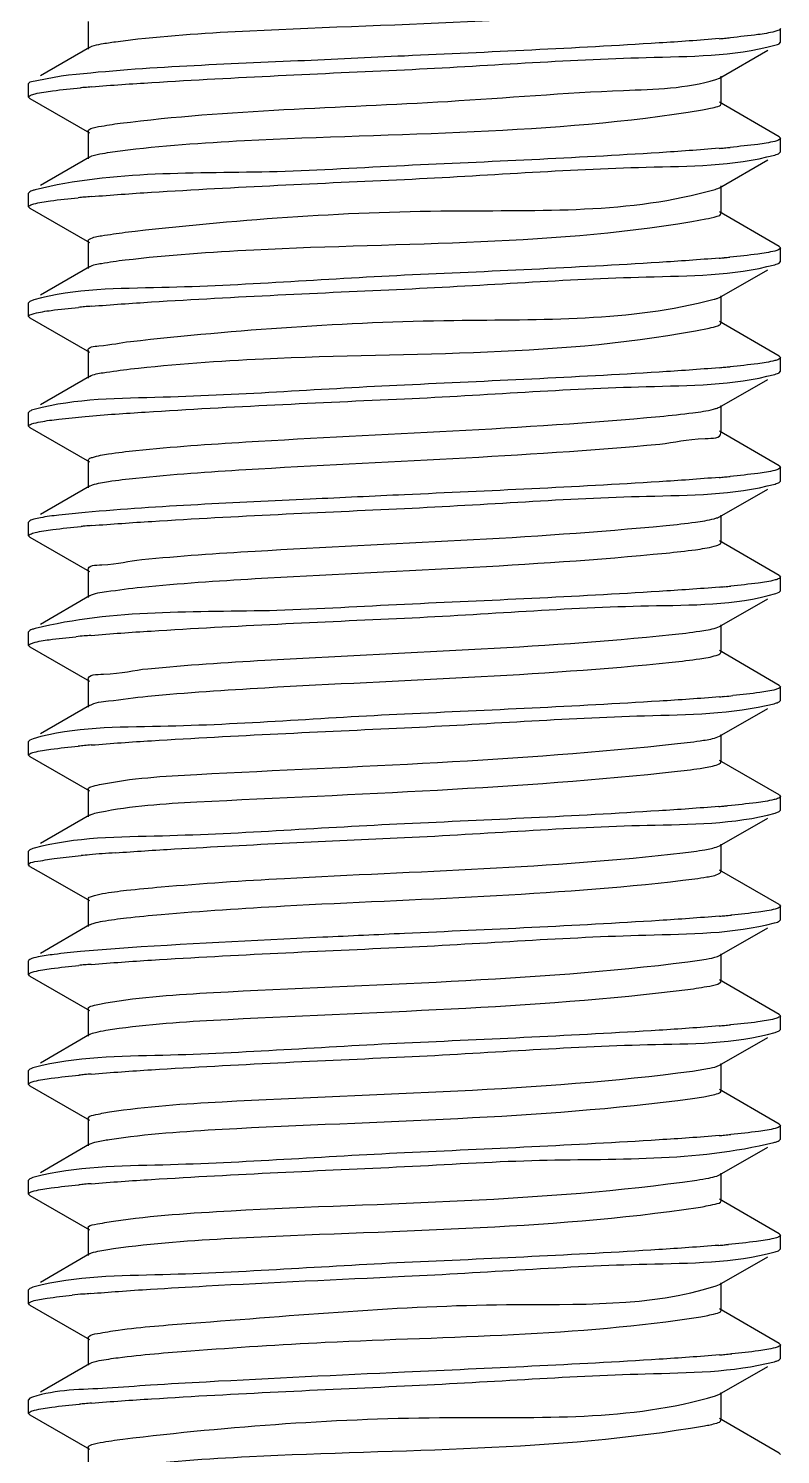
# Model space of a CAD drawing. Extents: x 1247970 to 1725648, y 860327 to 1277876.
# Drawn here: x 1330866.7 to 1330928.2, y 1200316.9 to 1200433.6 of the extents above; entities that cross this region are included whole.
import ezdxf

# ---------------------------------------------------------------- set-up
doc = ezdxf.new("R2010")
doc.units = 0
doc.header["$LTSCALE"] = 1000
doc.header["$MEASUREMENT"] = 0
doc.layers.get('0').update_dxf_attribs({"color": 254})
doc.layers.add('TK', color=4, linetype='Continuous')

# ---------------------------------------------------------------- blocks, each defined once
blk = doc.blocks.new('A$C63786A89')
at = {"linetype": 'Continuous'}
for p, q in [((-2145.46, 7790.41), (-2145.46, 7788.15)), ((-2088.8, 7788.71), (-2088.8, 7789.82)), ((-2088.9, 7788.59), (-2088.8, 7788.71)), ((-2145.34, 7788.29), (-2149.36, 7785.96)), ((-2145.34, 7788.29), (-2145.14, 7788.38)), ((-2093.79, 7785.78), (-2089.85, 7788.05)), ((-2150.23, 7785.45), (-2150.33, 7785.34)), ((-2150.33, 7784.22), (-2150.33, 7785.34)), ((-2147.65, 7785.94), (-2150.23, 7785.45)), ((-2094.09, 7785.66), (-2093.8, 7785.78)), ((-2093.67, 7783.66), (-2093.67, 7785.92)), ((-2150.23, 7784.1), (-2150.33, 7784.22)), ((-2150.23, 7784.1), (-2145.34, 7781.3)), ((-2088.9, 7780.97), (-2093.79, 7783.8)), ((-2145.46, 7781.43), (-2145.46, 7779.18)), ((-2088.9, 7780.97), (-2088.8, 7780.85)), ((-2088.8, 7779.73), (-2088.8, 7780.85)), ((-2145.34, 7779.31), (-2149.36, 7776.98)), ((-2088.9, 7779.62), (-2088.8, 7779.73)), ((-2093.79, 7776.81), (-2089.85, 7779.08)), ((-2093.67, 7774.69), (-2093.67, 7776.95)), ((-2150.23, 7776.48), (-2150.33, 7776.37)), ((-2150.33, 7775.25), (-2150.33, 7776.37)), ((-2150.23, 7775.13), (-2150.33, 7775.25)), ((-2150.23, 7775.13), (-2145.34, 7772.32)), ((-2088.9, 7771.99), (-2093.79, 7774.83)), ((-2145.46, 7772.46), (-2145.46, 7770.21)), ((-2088.9, 7771.99), (-2088.8, 7771.88)), ((-2088.8, 7770.76), (-2088.8, 7771.88)), ((-2145.34, 7770.34), (-2149.36, 7768.01)), ((-2093.79, 7767.84), (-2089.85, 7770.1)), ((-2088.9, 7770.64), (-2088.8, 7770.76)), ((-2149.91, 7767.63), (-2150.23, 7767.51)), ((-2093.67, 7765.72), (-2093.67, 7767.97)), ((-2150.23, 7767.51), (-2150.33, 7767.39)), ((-2150.33, 7766.27), (-2150.33, 7767.39)), ((-2150.23, 7766.16), (-2150.33, 7766.27)), ((-2150.23, 7766.16), (-2145.34, 7763.35)), ((-2088.9, 7763.02), (-2093.79, 7765.85)), ((-2145.46, 7763.49), (-2145.46, 7761.23)), ((-2088.9, 7763.02), (-2088.8, 7762.91)), ((-2088.8, 7761.79), (-2088.8, 7762.91)), ((-2088.9, 7761.67), (-2088.8, 7761.79)), ((-2145.34, 7761.37), (-2149.36, 7759.04)), ((-2093.79, 7758.86), (-2089.85, 7761.13)), ((-2150.23, 7758.53), (-2150.33, 7758.42)), ((-2150.33, 7757.3), (-2150.33, 7758.42)), ((-2093.67, 7756.75), (-2093.67, 7759)), ((-2150.23, 7757.18), (-2150.33, 7757.3)), ((-2150.23, 7757.18), (-2145.34, 7754.38)), ((-2088.9, 7754.05), (-2093.79, 7756.88)), ((-2145.46, 7754.52), (-2145.46, 7752.26)), ((-2088.9, 7754.05), (-2088.8, 7753.93)), ((-2088.8, 7752.81), (-2088.8, 7753.93)), ((-2145.34, 7752.4), (-2149.36, 7750.07)), ((-2145.34, 7752.4), (-2145.1, 7752.5)), ((-2088.9, 7752.7), (-2088.8, 7752.81)), ((-2093.79, 7749.89), (-2089.85, 7752.16)), ((-2150.23, 7749.56), (-2150.33, 7749.45)), ((-2150.33, 7748.33), (-2150.33, 7749.45)), ((-2093.67, 7747.77), (-2093.67, 7750.03)), ((-2150.23, 7748.21), (-2150.33, 7748.33)), ((-2150.23, 7748.21), (-2145.34, 7745.41)), ((-2088.9, 7745.08), (-2093.79, 7747.91)), ((-2145.46, 7745.54), (-2145.46, 7743.29)), ((-2088.9, 7745.08), (-2088.8, 7744.96)), ((-2088.8, 7743.84), (-2088.8, 7744.96)), ((-2145.34, 7743.42), (-2149.36, 7741.09)), ((-2093.79, 7740.92), (-2089.85, 7743.19)), ((-2089.19, 7743.61), (-2088.91, 7743.73)), ((-2088.9, 7743.73), (-2088.8, 7743.84)), ((-2094.06, 7740.81), (-2093.79, 7740.92)), ((-2093.67, 7738.8), (-2093.67, 7741.06)), ((-2150.23, 7740.59), (-2150.33, 7740.47)), ((-2150.33, 7739.35), (-2150.33, 7740.47)), ((-2150.23, 7739.24), (-2150.33, 7739.35)), ((-2150.23, 7739.24), (-2145.34, 7736.43)), ((-2088.9, 7736.1), (-2093.79, 7738.94)), ((-2145.46, 7736.57), (-2145.46, 7734.31)), ((-2088.9, 7736.1), (-2088.8, 7735.99)), ((-2088.8, 7734.87), (-2088.8, 7735.99)), ((-2145.34, 7734.45), (-2149.36, 7732.12)), ((-2093.79, 7731.95), (-2089.85, 7734.21)), ((-2088.9, 7734.75), (-2088.8, 7734.87)), ((-2150.23, 7731.62), (-2150.33, 7731.5)), ((-2150.33, 7730.38), (-2150.33, 7731.5)), ((-2149.94, 7731.73), (-2150.23, 7731.62)), ((-2093.92, 7731.88), (-2093.79, 7731.95)), ((-2093.67, 7729.83), (-2093.67, 7732.08)), ((-2150.23, 7730.27), (-2150.33, 7730.38)), ((-2150.23, 7730.27), (-2145.34, 7727.46)), ((-2088.9, 7727.13), (-2093.79, 7729.96)), ((-2145.46, 7727.6), (-2145.46, 7725.34)), ((-2088.9, 7727.13), (-2088.8, 7727.01)), ((-2088.8, 7725.9), (-2088.8, 7727.02)), ((-2089.24, 7725.65), (-2088.91, 7725.78)), ((-2088.9, 7725.78), (-2088.8, 7725.9)), ((-2145.34, 7725.48), (-2149.36, 7723.15)), ((-2093.79, 7722.97), (-2089.85, 7725.24)), ((-2150.23, 7722.64), (-2150.33, 7722.53)), ((-2150.33, 7721.41), (-2150.33, 7722.53)), ((-2148.24, 7721.94), (-2146.02, 7722.17)), ((-2093.94, 7722.91), (-2093.79, 7722.97)), ((-2093.67, 7720.85), (-2093.67, 7723.11)), ((-2150.23, 7721.29), (-2150.33, 7721.41)), ((-2150.23, 7721.29), (-2149.29, 7720.75)), ((-2088.9, 7718.16), (-2093.79, 7720.99)), ((-2149.29, 7720.75), (-2145.34, 7718.49)), ((-2145.46, 7718.62), (-2145.46, 7716.37)), ((-2088.9, 7718.16), (-2088.8, 7718.04)), ((-2088.8, 7716.92), (-2088.8, 7718.04)), ((-2145.34, 7716.5), (-2149.36, 7714.17)), ((-2093.79, 7714), (-2089.85, 7716.27)), ((-2088.9, 7716.81), (-2088.8, 7716.92)), ((-2093.96, 7713.92), (-2093.79, 7714)), ((-2093.67, 7711.88), (-2093.67, 7714.14)), ((-2150.3, 7713.62), (-2150.33, 7713.56)), ((-2150.33, 7712.44), (-2150.33, 7713.56)), ((-2150.23, 7713.67), (-2150.3, 7713.62)), ((-2150.23, 7712.32), (-2150.33, 7712.44)), ((-2150.23, 7712.32), (-2145.34, 7709.51)), ((-2088.9, 7709.18), (-2093.79, 7712.02)), ((-2145.46, 7709.65), (-2145.46, 7707.4)), ((-2088.9, 7709.18), (-2088.8, 7709.07)), ((-2088.8, 7707.95), (-2088.8, 7709.07)), ((-2145.34, 7707.53), (-2149.36, 7705.2)), ((-2093.79, 7705.03), (-2089.85, 7707.29)), ((-2089.23, 7707.71), (-2088.91, 7707.83)), ((-2088.9, 7707.83), (-2088.8, 7707.95)), ((-2150.23, 7704.7), (-2150.33, 7704.58)), ((-2150.33, 7703.46), (-2150.33, 7704.58)), ((-2093.99, 7704.94), (-2093.79, 7705.03)), ((-2093.67, 7702.91), (-2093.67, 7705.16)), ((-2150.23, 7703.35), (-2150.33, 7703.46)), ((-2150.23, 7703.35), (-2145.34, 7700.54)), ((-2096, 7702.3), (-2095.07, 7702.44)), ((-2088.9, 7700.21), (-2093.79, 7703.04)), ((-2145.46, 7700.68), (-2145.46, 7698.42)), ((-2088.9, 7700.21), (-2088.8, 7700.1)), ((-2088.8, 7698.98), (-2088.8, 7700.1)), ((-2088.9, 7698.86), (-2088.8, 7698.98)), ((-2145.34, 7698.56), (-2149.36, 7696.23)), ((-2093.79, 7696.05), (-2089.85, 7698.32)), ((-2150.23, 7695.72), (-2150.33, 7695.61)), ((-2150.33, 7694.49), (-2150.33, 7695.61)), ((-2094.02, 7695.96), (-2093.8, 7696.05)), ((-2093.67, 7693.94), (-2093.67, 7696.19)), ((-2150.23, 7694.37), (-2150.33, 7694.49)), ((-2150.23, 7694.37), (-2145.34, 7691.57)), ((-2088.9, 7691.24), (-2093.79, 7694.07)), ((-2145.46, 7691.71), (-2145.46, 7689.45)), ((-2088.9, 7691.24), (-2088.8, 7691.12)), ((-2088.8, 7690), (-2088.8, 7691.12)), ((-2145.34, 7689.59), (-2149.36, 7687.26)), ((-2088.9, 7689.89), (-2088.8, 7690)), ((-2093.79, 7687.08), (-2089.85, 7689.35)), ((-2094.07, 7686.97), (-2093.8, 7687.08)), ((-2093.67, 7684.96), (-2093.67, 7687.22)), ((-2150.23, 7686.75), (-2150.33, 7686.64)), ((-2150.33, 7685.52), (-2150.33, 7686.64)), ((-2150.23, 7685.4), (-2150.33, 7685.52)), ((-2150.23, 7685.4), (-2145.34, 7682.6)), ((-2088.9, 7682.27), (-2093.79, 7685.1)), ((-2145.46, 7682.73), (-2145.43, 7682.8)), ((-2145.46, 7682.73), (-2145.46, 7680.48)), ((-2088.9, 7682.27), (-2088.8, 7682.15)), ((-2088.8, 7681.03), (-2088.8, 7682.15)), ((-2145.34, 7680.61), (-2149.36, 7678.28)), ((-2093.79, 7678.11), (-2089.85, 7680.38)), ((-2088.9, 7680.92), (-2088.8, 7681.03)), ((-2150.23, 7677.78), (-2150.33, 7677.66)), ((-2150.02, 7677.87), (-2150.23, 7677.78)), ((-2094.12, 7677.98), (-2093.8, 7678.11)), ((-2093.67, 7675.99), (-2093.67, 7678.25)), ((-2150.33, 7676.54), (-2150.33, 7677.66)), ((-2150.23, 7676.43), (-2150.33, 7676.54)), ((-2150.23, 7676.43), (-2145.34, 7673.62)), ((-2088.9, 7673.29), (-2093.79, 7676.13)), ((-2145.46, 7673.76), (-2145.46, 7671.5)), ((-2088.9, 7673.29), (-2088.8, 7673.18))]:
    blk.add_line(p, q, dxfattribs=at)
for centre, radius, start, end in [((-2104.13, 7910.64), 122.08, 274.8461, 275.0458), ((-2102.53, 7892.65), 104.01, 275.0442, 275.3162), ((-2134.7, 7659.81), 125.68, 94.7808, 95.0258), ((-2136.27, 7677.76), 107.67, 95.0273, 95.2263), ((-2104.14, 7901.81), 122.22, 274.8446, 275.0437), ((-2102.57, 7884.1), 104.44, 275.0424, 275.3051), ((-2136.67, 7673.23), 103.21, 95.0462, 95.3385), ((-2134.81, 7652.17), 124.34, 94.7934, 95.0469), ((-2104.15, 7892.95), 122.34, 274.8433, 275.0415), ((-2102.62, 7875.6), 104.92, 275.0404, 275.2927), ((-2136.62, 7663.64), 103.83, 95.0431, 95.3237), ((-2134.78, 7642.87), 124.68, 94.7893, 95.0434), ((-2104.14, 7883.91), 122.26, 274.8441, 275.043), ((-2102.59, 7866.33), 104.61, 275.0417, 275.3006), ((-2104.14, 7874.91), 122.24, 274.8441, 275.0435), ((-2102.58, 7857.22), 104.48, 275.0422, 275.3042), ((-2136.18, 7640.84), 108.7, 95.023, 95.2013), ((-2134.67, 7623.63), 125.98, 94.7779, 95.0211), ((-2102.48, 7847.21), 103.44, 275.0464, 275.3316), ((-2104.12, 7865.66), 121.96, 274.8469, 275.0483), ((-2137.02, 7641.19), 99.34, 95.0615, 95.4446), ((-2134.9, 7617.29), 123.33, 94.8025, 95.065), ((-2104.02, 7855.52), 120.79, 274.8593, 275.0675), ((-2102.12, 7834.26), 99.45, 275.0626, 275.44), ((-2136.65, 7628.07), 103.5, 95.0446, 95.3315), ((-2134.8, 7607.14), 124.52, 94.7912, 95.0452), ((-2104.25, 7849.25), 123.5, 274.831, 275.0239), ((-2102.95, 7834.5), 108.69, 275.0244, 275.2), ((-2135.45, 7605.79), 116.86, 94.8622, 95.1912), ((-2130.86, 7550.85), 172, 94.1261, 94.8339), ((-2104.09, 7838.48), 121.7, 274.8496, 275.053), ((-2102.39, 7819.3), 102.44, 275.0504, 275.3581), ((-2136.55, 7609.03), 104.61, 95.0403, 95.3024), ((-2134.78, 7588.94), 124.77, 94.7894, 95.0402), ((-2104.13, 7829.93), 122.12, 274.845, 275.0466), ((-2102.51, 7811.66), 103.78, 275.0448, 275.3234), ((-2136.52, 7599.7), 104.96, 95.0388, 95.2932), ((-2134.77, 7579.88), 124.86, 94.7886, 95.0385), ((-2104.11, 7820.67), 121.84, 274.8484, 275.0494), ((-2102.47, 7802.19), 103.28, 275.0474, 275.3349), ((-2136.56, 7591.26), 104.43, 95.0409, 95.307), ((-2134.78, 7571.04), 124.73, 94.7898, 95.041), ((-2104.22, 7813.06), 123.21, 274.8343, 275.0285), ((-2102.86, 7797.6), 107.68, 275.0287, 275.2246), ((-2137.62, 7593.73), 92.94, 95.0805, 95.6452), ((-2134.97, 7564.25), 122.53, 94.8105, 95.092), ((-2104.08, 7802.45), 121.56, 274.8509, 275.056), ((-2102.33, 7782.73), 101.76, 275.0529, 275.3772), ((-2136.45, 7572.05), 105.69, 95.0357, 95.2746), ((-2134.75, 7552.74), 125.08, 94.7865, 95.0351)]:
    blk.add_arc(centre, radius, start, end, dxfattribs=at)
for points, knots in [([(-2143.21, 7788.75), (-2139.96, 7789.19), (-2124.05, 7790.28), (-2108.03, 7790.22), (-2095.5, 7792.1)], [0, 0, 0, 0, 0.205386, 1, 1, 1, 1]), ([(-2088.81, 7789.82), (-2088.81, 7789.77), (-2088.99, 7789.65), (-2089.15, 7789.61), (-2089.27, 7789.58)], [0, 0, 0, 0, 0.315248, 1, 1, 1, 1]), ([(-2145.14, 7788.38), (-2144.89, 7788.46), (-2144.25, 7788.6), (-2143.6, 7788.7), (-2143.21, 7788.75)], [0, 0, 0, 0, 0.395014, 1, 1, 1, 1]), ([(-2093.81, 7789), (-2095.45, 7788.86), (-2104.03, 7788.28), (-2112.62, 7787.9), (-2119.57, 7787.58)], [0, 0, 0, 0, 0.191191, 1, 1, 1, 1]), ([(-2089.27, 7789.58), (-2089.72, 7789.46), (-2090.93, 7789.28), (-2092.15, 7789.15), (-2092.9, 7789.08)], [0, 0, 0, 0, 0.382371, 1, 1, 1, 1]), ([(-2089.27, 7788.46), (-2089.2, 7788.48), (-2089.07, 7788.51), (-2088.95, 7788.56), (-2088.91, 7788.59)], [0, 0, 0, 0, 0.580522, 1, 1, 1, 1]), ([(-2119.57, 7787.58), (-2122.48, 7787.45), (-2131.84, 7786.98), (-2141.23, 7786.67), (-2147.65, 7785.94)], [0, 0, 0, 0, 0.310509, 1, 1, 1, 1]), ([(-2119.57, 7786.46), (-2112.98, 7786.77), (-2102.94, 7787.56), (-2092.68, 7787.55), (-2089.27, 7788.46)], [0, 0, 0, 0, 0.651951, 1, 1, 1, 1]), ([(-2145.17, 7785.06), (-2143.53, 7785.2), (-2135, 7785.77), (-2126.46, 7786.14), (-2119.57, 7786.46)], [0, 0, 0, 0, 0.192327, 1, 1, 1, 1]), ([(-2142.83, 7782.08), (-2133.94, 7783.2), (-2120.11, 7783.4), (-2103.97, 7784.79), (-2096.51, 7784.91), (-2094.09, 7785.66)], [0, 0, 0, 0, 0.549789, 0.844376, 1, 1, 1, 1]), ([(-2150.33, 7784.22), (-2150.33, 7784.28), (-2150.11, 7784.41), (-2149.93, 7784.45), (-2149.79, 7784.49)], [0, 0, 0, 0, 0.309776, 1, 1, 1, 1]), ([(-2149.79, 7784.49), (-2149.32, 7784.6), (-2148.08, 7784.78), (-2146.84, 7784.91), (-2146.08, 7784.98)], [0, 0, 0, 0, 0.387384, 1, 1, 1, 1]), ([(-2142.83, 7779.83), (-2139.46, 7780.25), (-2123.57, 7781.36), (-2107.55, 7781.15), (-2095.19, 7783.17)], [0, 0, 0, 0, 0.213554, 1, 1, 1, 1]), ([(-2095.19, 7783.17), (-2094.81, 7783.24), (-2094.4, 7783.34), (-2093.68, 7783.51), (-2093.67, 7783.66)], [0, 0, 0, 0, 0.718032, 1, 1, 1, 1]), ([(-2145.41, 7781.53), (-2145.19, 7781.71), (-2144.26, 7781.85), (-2143.42, 7782.01), (-2142.83, 7782.08)], [0, 0, 0, 0, 0.325307, 1, 1, 1, 1]), ([(-2145.46, 7781.43), (-2145.46, 7781.45), (-2145.45, 7781.49), (-2145.42, 7781.51), (-2145.41, 7781.53)], [0, 0, 0, 0, 0.43999, 1, 1, 1, 1]), ([(-2089.27, 7780.6), (-2089.73, 7780.48), (-2090.94, 7780.31), (-2092.16, 7780.18), (-2092.92, 7780.11)], [0, 0, 0, 0, 0.382557, 1, 1, 1, 1]), ([(-2088.81, 7780.85), (-2088.81, 7780.8), (-2089, 7780.67), (-2089.15, 7780.63), (-2089.27, 7780.6)], [0, 0, 0, 0, 0.314873, 1, 1, 1, 1]), ([(-2145.34, 7779.31), (-2145.09, 7779.46), (-2144.22, 7779.62), (-2143.39, 7779.76), (-2142.83, 7779.83)], [0, 0, 0, 0, 0.347949, 1, 1, 1, 1]), ([(-2093.82, 7780.03), (-2095.46, 7779.89), (-2104.03, 7779.3), (-2112.62, 7778.93), (-2119.57, 7778.61)], [0, 0, 0, 0, 0.191215, 1, 1, 1, 1]), ([(-2119.57, 7777.49), (-2112.98, 7777.8), (-2102.94, 7778.59), (-2092.68, 7778.57), (-2089.27, 7779.48)], [0, 0, 0, 0, 0.651838, 1, 1, 1, 1]), ([(-2089.27, 7779.48), (-2089.2, 7779.5), (-2089.07, 7779.54), (-2088.95, 7779.59), (-2088.91, 7779.62)], [0, 0, 0, 0, 0.580748, 1, 1, 1, 1]), ([(-2119.57, 7778.61), (-2123.04, 7778.45), (-2133.09, 7777.77), (-2143.37, 7778.24), (-2149.79, 7776.63)], [0, 0, 0, 0, 0.344697, 1, 1, 1, 1]), ([(-2145.2, 7776.08), (-2143.56, 7776.22), (-2135.03, 7776.8), (-2126.47, 7777.17), (-2119.57, 7777.49)], [0, 0, 0, 0, 0.192092, 1, 1, 1, 1]), ([(-2149.79, 7776.63), (-2149.88, 7776.61), (-2150.03, 7776.57), (-2150.18, 7776.51), (-2150.23, 7776.48)], [0, 0, 0, 0, 0.588637, 1, 1, 1, 1]), ([(-2149.91, 7775.48), (-2149.46, 7775.61), (-2148.25, 7775.78), (-2147.03, 7775.92), (-2146.28, 7775.99)], [0, 0, 0, 0, 0.378833, 1, 1, 1, 1]), ([(-2142.43, 7773.16), (-2133.58, 7774.2), (-2117.57, 7775.36), (-2101.1, 7774.67), (-2094.16, 7776.67)], [0, 0, 0, 0, 0.552347, 1, 1, 1, 1]), ([(-2094.16, 7776.67), (-2094.08, 7776.69), (-2093.96, 7776.73), (-2093.84, 7776.78), (-2093.8, 7776.81)], [0, 0, 0, 0, 0.571836, 1, 1, 1, 1]), ([(-2150.33, 7775.25), (-2150.33, 7775.3), (-2150.16, 7775.41), (-2150.02, 7775.45), (-2149.91, 7775.48)], [0, 0, 0, 0, 0.31862, 1, 1, 1, 1]), ([(-2094.91, 7774.25), (-2094.6, 7774.31), (-2094.25, 7774.39), (-2093.68, 7774.56), (-2093.68, 7774.69)], [0, 0, 0, 0, 0.712869, 1, 1, 1, 1]), ([(-2142.43, 7770.9), (-2138.93, 7771.31), (-2123.09, 7772.44), (-2107.07, 7772.05), (-2094.91, 7774.25)], [0, 0, 0, 0, 0.221777, 1, 1, 1, 1]), ([(-2145.46, 7772.46), (-2145.46, 7772.49), (-2145.43, 7772.55), (-2145.37, 7772.58), (-2145.34, 7772.6)], [0, 0, 0, 0, 0.396318, 1, 1, 1, 1]), ([(-2145.34, 7772.6), (-2145.04, 7772.77), (-2144.04, 7772.93), (-2143.07, 7773.08), (-2142.43, 7773.16)], [0, 0, 0, 0, 0.34472, 1, 1, 1, 1]), ([(-2093.82, 7771.05), (-2095.46, 7770.91), (-2104.03, 7770.33), (-2112.62, 7769.96), (-2119.57, 7769.64)], [0, 0, 0, 0, 0.191245, 1, 1, 1, 1]), ([(-2089.27, 7771.63), (-2089.73, 7771.51), (-2090.96, 7771.33), (-2092.18, 7771.2), (-2092.94, 7771.13)], [0, 0, 0, 0, 0.382524, 1, 1, 1, 1]), ([(-2088.81, 7771.88), (-2088.81, 7771.82), (-2089, 7771.7), (-2089.15, 7771.66), (-2089.27, 7771.63)], [0, 0, 0, 0, 0.314656, 1, 1, 1, 1]), ([(-2145.34, 7770.34), (-2145.05, 7770.51), (-2144.04, 7770.67), (-2143.08, 7770.83), (-2142.43, 7770.9)], [0, 0, 0, 0, 0.342901, 1, 1, 1, 1]), ([(-2119.57, 7768.52), (-2112.98, 7768.82), (-2102.94, 7769.61), (-2092.68, 7769.6), (-2089.27, 7770.51)], [0, 0, 0, 0, 0.65185, 1, 1, 1, 1]), ([(-2089.27, 7770.51), (-2089.2, 7770.53), (-2089.07, 7770.57), (-2088.95, 7770.62), (-2088.91, 7770.64)], [0, 0, 0, 0, 0.580746, 1, 1, 1, 1]), ([(-2119.57, 7769.64), (-2126.19, 7769.33), (-2136.23, 7768.5), (-2146.53, 7768.58), (-2149.91, 7767.63)], [0, 0, 0, 0, 0.65421, 1, 1, 1, 1]), ([(-2145.19, 7767.11), (-2143.56, 7767.25), (-2135.02, 7767.82), (-2126.47, 7768.2), (-2119.57, 7768.52)], [0, 0, 0, 0, 0.19212, 1, 1, 1, 1]), ([(-2142, 7764.23), (-2133.21, 7765.21), (-2117.36, 7766.32), (-2101.12, 7765.85), (-2094.24, 7767.68)], [0, 0, 0, 0, 0.553969, 1, 1, 1, 1]), ([(-2094.24, 7767.68), (-2094.15, 7767.7), (-2094, 7767.74), (-2093.85, 7767.8), (-2093.8, 7767.84)], [0, 0, 0, 0, 0.580954, 1, 1, 1, 1]), ([(-2150.33, 7766.27), (-2150.33, 7766.33), (-2150.14, 7766.45), (-2149.98, 7766.49), (-2149.86, 7766.52)], [0, 0, 0, 0, 0.314144, 1, 1, 1, 1]), ([(-2149.86, 7766.52), (-2149.41, 7766.64), (-2148.2, 7766.82), (-2146.99, 7766.95), (-2146.25, 7767.02)], [0, 0, 0, 0, 0.383657, 1, 1, 1, 1]), ([(-2142, 7761.98), (-2138.39, 7762.38), (-2122.61, 7763.53), (-2106.59, 7762.9), (-2094.65, 7765.33)], [0, 0, 0, 0, 0.230052, 1, 1, 1, 1]), ([(-2094.65, 7765.33), (-2094.4, 7765.38), (-2094.11, 7765.44), (-2093.68, 7765.61), (-2093.68, 7765.72)], [0, 0, 0, 0, 0.706103, 1, 1, 1, 1]), ([(-2145.46, 7763.49), (-2145.46, 7763.81), (-2143.69, 7763.89), (-2142.87, 7764.14), (-2142, 7764.23)], [0, 0, 0, 0, 0.268366, 1, 1, 1, 1]), ([(-2088.81, 7762.91), (-2088.81, 7762.85), (-2089, 7762.73), (-2089.15, 7762.69), (-2089.27, 7762.66)], [0, 0, 0, 0, 0.314668, 1, 1, 1, 1]), ([(-2145.34, 7761.37), (-2145.01, 7761.56), (-2143.85, 7761.73), (-2142.75, 7761.9), (-2142, 7761.98)], [0, 0, 0, 0, 0.338429, 1, 1, 1, 1]), ([(-2093.82, 7762.08), (-2095.46, 7761.94), (-2104.03, 7761.36), (-2112.62, 7760.99), (-2119.57, 7760.66)], [0, 0, 0, 0, 0.191225, 1, 1, 1, 1]), ([(-2089.27, 7762.66), (-2089.73, 7762.54), (-2090.95, 7762.36), (-2092.17, 7762.23), (-2092.92, 7762.16)], [0, 0, 0, 0, 0.382668, 1, 1, 1, 1]), ([(-2119.57, 7760.66), (-2126.15, 7760.36), (-2136.19, 7759.57), (-2146.45, 7759.57), (-2149.86, 7758.67)], [0, 0, 0, 0, 0.651619, 1, 1, 1, 1]), ([(-2119.57, 7759.54), (-2112.97, 7759.85), (-2102.94, 7760.64), (-2092.67, 7760.63), (-2089.27, 7761.54)], [0, 0, 0, 0, 0.652014, 1, 1, 1, 1]), ([(-2089.27, 7761.54), (-2089.2, 7761.56), (-2089.07, 7761.59), (-2088.95, 7761.64), (-2088.91, 7761.67)], [0, 0, 0, 0, 0.580398, 1, 1, 1, 1]), ([(-2145.69, 7758.1), (-2144.05, 7758.24), (-2135.35, 7758.84), (-2126.64, 7759.22), (-2119.57, 7759.54)], [0, 0, 0, 0, 0.188236, 1, 1, 1, 1]), ([(-2149.86, 7758.67), (-2149.93, 7758.65), (-2150.06, 7758.61), (-2150.18, 7758.56), (-2150.23, 7758.53)], [0, 0, 0, 0, 0.582258, 1, 1, 1, 1]), ([(-2098.68, 7758.1), (-2097.77, 7758.18), (-2096.3, 7758.34), (-2094.83, 7758.55), (-2094.28, 7758.69)], [0, 0, 0, 0, 0.613159, 1, 1, 1, 1]), ([(-2094.28, 7758.69), (-2094.18, 7758.72), (-2094.02, 7758.77), (-2093.86, 7758.83), (-2093.8, 7758.86)], [0, 0, 0, 0, 0.58439, 1, 1, 1, 1]), ([(-2150.33, 7757.3), (-2150.33, 7757.4), (-2149.88, 7757.55), (-2149.61, 7757.61), (-2149.36, 7757.66)], [0, 0, 0, 0, 0.287941, 1, 1, 1, 1]), ([(-2149.36, 7757.66), (-2148.86, 7757.75), (-2147.64, 7757.91), (-2146.41, 7758.03), (-2145.69, 7758.1)], [0, 0, 0, 0, 0.413017, 1, 1, 1, 1]), ([(-2141.55, 7755.31), (-2138.56, 7755.62), (-2124.27, 7756.6), (-2109.94, 7757.05), (-2098.68, 7758.1)], [0, 0, 0, 0, 0.209807, 1, 1, 1, 1]), ([(-2098.68, 7755.84), (-2097.43, 7755.96), (-2096.27, 7756.36), (-2093.68, 7756.29), (-2093.68, 7756.75)], [0, 0, 0, 0, 0.733888, 1, 1, 1, 1]), ([(-2145.46, 7754.52), (-2145.46, 7754.56), (-2145.33, 7754.68), (-2145.2, 7754.72), (-2145.1, 7754.75)], [0, 0, 0, 0, 0.33597, 1, 1, 1, 1]), ([(-2145.1, 7754.75), (-2144.68, 7754.89), (-2143.48, 7755.09), (-2142.3, 7755.23), (-2141.55, 7755.31)], [0, 0, 0, 0, 0.375657, 1, 1, 1, 1]), ([(-2141.55, 7753.05), (-2138.56, 7753.37), (-2124.27, 7754.34), (-2109.94, 7754.79), (-2098.68, 7755.84)], [0, 0, 0, 0, 0.209807, 1, 1, 1, 1]), ([(-2089.27, 7753.68), (-2089.72, 7753.56), (-2090.94, 7753.39), (-2092.16, 7753.26), (-2092.92, 7753.19)], [0, 0, 0, 0, 0.382443, 1, 1, 1, 1]), ([(-2088.81, 7753.93), (-2088.81, 7753.88), (-2089, 7753.76), (-2089.15, 7753.72), (-2089.27, 7753.68)], [0, 0, 0, 0, 0.314969, 1, 1, 1, 1]), ([(-2145.1, 7752.5), (-2144.68, 7752.64), (-2143.48, 7752.83), (-2142.3, 7752.98), (-2141.55, 7753.05)], [0, 0, 0, 0, 0.375657, 1, 1, 1, 1]), ([(-2093.82, 7753.11), (-2095.46, 7752.97), (-2104.03, 7752.38), (-2112.62, 7752.01), (-2119.57, 7751.69)], [0, 0, 0, 0, 0.191216, 1, 1, 1, 1]), ([(-2119.57, 7750.57), (-2112.96, 7750.88), (-2102.93, 7751.68), (-2092.65, 7751.65), (-2089.25, 7752.57)], [0, 0, 0, 0, 0.65286, 1, 1, 1, 1]), ([(-2089.25, 7752.57), (-2089.19, 7752.59), (-2089.07, 7752.62), (-2088.95, 7752.67), (-2088.91, 7752.7)], [0, 0, 0, 0, 0.578532, 1, 1, 1, 1]), ([(-2119.57, 7751.69), (-2122.14, 7751.57), (-2130.85, 7751.15), (-2139.56, 7750.78), (-2145.69, 7750.24)], [0, 0, 0, 0, 0.295134, 1, 1, 1, 1]), ([(-2145.69, 7750.24), (-2146.41, 7750.18), (-2147.64, 7750.06), (-2148.86, 7749.9), (-2149.36, 7749.81)], [0, 0, 0, 0, 0.586983, 1, 1, 1, 1]), ([(-2145.16, 7749.17), (-2143.53, 7749.3), (-2135, 7749.88), (-2126.46, 7750.25), (-2119.57, 7750.57)], [0, 0, 0, 0, 0.19238, 1, 1, 1, 1]), ([(-2149.36, 7749.81), (-2149.55, 7749.77), (-2149.84, 7749.71), (-2150.13, 7749.62), (-2150.23, 7749.56)], [0, 0, 0, 0, 0.618449, 1, 1, 1, 1]), ([(-2149.8, 7748.59), (-2149.32, 7748.71), (-2148.07, 7748.89), (-2146.81, 7749.02), (-2146.03, 7749.09)], [0, 0, 0, 0, 0.386649, 1, 1, 1, 1]), ([(-2141.07, 7746.39), (-2137.99, 7746.69), (-2123.68, 7747.65), (-2109.34, 7748.08), (-2098.17, 7749.18)], [0, 0, 0, 0, 0.216393, 1, 1, 1, 1]), ([(-2098.17, 7749.18), (-2097.36, 7749.25), (-2096.04, 7749.4), (-2094.73, 7749.6), (-2094.23, 7749.73)], [0, 0, 0, 0, 0.612239, 1, 1, 1, 1]), ([(-2094.23, 7749.73), (-2094.14, 7749.76), (-2093.99, 7749.8), (-2093.85, 7749.86), (-2093.8, 7749.89)], [0, 0, 0, 0, 0.580385, 1, 1, 1, 1]), ([(-2150.33, 7748.33), (-2150.33, 7748.39), (-2150.11, 7748.52), (-2149.93, 7748.56), (-2149.8, 7748.59)], [0, 0, 0, 0, 0.309926, 1, 1, 1, 1]), ([(-2094.23, 7747.48), (-2094.09, 7747.51), (-2093.9, 7747.56), (-2093.68, 7747.71), (-2093.68, 7747.77)], [0, 0, 0, 0, 0.684751, 1, 1, 1, 1]), ([(-2141.07, 7744.13), (-2137.99, 7744.44), (-2123.68, 7745.4), (-2109.34, 7745.82), (-2098.17, 7746.92)], [0, 0, 0, 0, 0.216393, 1, 1, 1, 1]), ([(-2098.17, 7746.92), (-2097.36, 7747), (-2096.04, 7747.15), (-2094.73, 7747.34), (-2094.23, 7747.48)], [0, 0, 0, 0, 0.612239, 1, 1, 1, 1]), ([(-2145.46, 7745.54), (-2145.46, 7745.94), (-2143.19, 7745.94), (-2142.16, 7746.28), (-2141.07, 7746.39)], [0, 0, 0, 0, 0.266621, 1, 1, 1, 1]), ([(-2089.25, 7744.72), (-2089.7, 7744.59), (-2090.91, 7744.42), (-2092.12, 7744.29), (-2092.87, 7744.22)], [0, 0, 0, 0, 0.381366, 1, 1, 1, 1]), ([(-2088.81, 7744.96), (-2088.81, 7744.91), (-2088.99, 7744.79), (-2089.14, 7744.75), (-2089.25, 7744.72)], [0, 0, 0, 0, 0.316502, 1, 1, 1, 1]), ([(-2145.34, 7743.42), (-2144.93, 7743.66), (-2143.44, 7743.83), (-2142.03, 7744.04), (-2141.07, 7744.13)], [0, 0, 0, 0, 0.331048, 1, 1, 1, 1]), ([(-2093.81, 7744.13), (-2095.45, 7744), (-2104.03, 7743.41), (-2112.62, 7743.04), (-2119.57, 7742.72)], [0, 0, 0, 0, 0.191151, 1, 1, 1, 1]), ([(-2119.57, 7741.6), (-2112.91, 7741.91), (-2102.87, 7742.77), (-2092.54, 7742.63), (-2089.19, 7743.61)], [0, 0, 0, 0, 0.656401, 1, 1, 1, 1]), ([(-2119.57, 7742.72), (-2123.05, 7742.56), (-2133.09, 7741.87), (-2143.38, 7742.35), (-2149.8, 7740.74)], [0, 0, 0, 0, 0.344794, 1, 1, 1, 1]), ([(-2149.8, 7740.74), (-2149.89, 7740.72), (-2150.03, 7740.68), (-2150.18, 7740.62), (-2150.23, 7740.59)], [0, 0, 0, 0, 0.588335, 1, 1, 1, 1]), ([(-2145.22, 7740.19), (-2143.59, 7740.33), (-2135.04, 7740.91), (-2126.48, 7741.28), (-2119.57, 7741.6)], [0, 0, 0, 0, 0.191892, 1, 1, 1, 1]), ([(-2097.68, 7740.25), (-2096.92, 7740.33), (-2095.71, 7740.48), (-2094.5, 7740.67), (-2094.06, 7740.81)], [0, 0, 0, 0, 0.623276, 1, 1, 1, 1]), ([(-2150.33, 7739.35), (-2150.33, 7739.4), (-2150.18, 7739.51), (-2150.04, 7739.55), (-2149.94, 7739.58)], [0, 0, 0, 0, 0.323192, 1, 1, 1, 1]), ([(-2149.94, 7739.58), (-2149.52, 7739.71), (-2148.35, 7739.88), (-2147.18, 7740.01), (-2146.45, 7740.08)], [0, 0, 0, 0, 0.376638, 1, 1, 1, 1]), ([(-2140.57, 7737.46), (-2137.39, 7737.76), (-2123.09, 7738.72), (-2108.75, 7739.11), (-2097.68, 7740.25)], [0, 0, 0, 0, 0.223012, 1, 1, 1, 1]), ([(-2097.68, 7737.99), (-2096.92, 7738.07), (-2095.71, 7738.22), (-2094.5, 7738.41), (-2094.06, 7738.55)], [0, 0, 0, 0, 0.623276, 1, 1, 1, 1]), ([(-2094.06, 7738.55), (-2093.96, 7738.58), (-2093.82, 7738.63), (-2093.68, 7738.75), (-2093.68, 7738.8)], [0, 0, 0, 0, 0.66776, 1, 1, 1, 1]), ([(-2145.46, 7736.57), (-2145.46, 7737.01), (-2142.92, 7736.96), (-2141.78, 7737.35), (-2140.57, 7737.46)], [0, 0, 0, 0, 0.266176, 1, 1, 1, 1]), ([(-2140.57, 7735.21), (-2137.39, 7735.51), (-2123.09, 7736.46), (-2108.75, 7736.85), (-2097.68, 7737.99)], [0, 0, 0, 0, 0.223012, 1, 1, 1, 1]), ([(-2145.34, 7734.45), (-2144.88, 7734.72), (-2143.21, 7734.87), (-2141.65, 7735.1), (-2140.57, 7735.21)], [0, 0, 0, 0, 0.328051, 1, 1, 1, 1]), ([(-2093.78, 7735.16), (-2095.42, 7735.02), (-2104.01, 7734.44), (-2112.61, 7734.07), (-2119.57, 7733.74)], [0, 0, 0, 0, 0.190917, 1, 1, 1, 1]), ([(-2089.19, 7735.76), (-2089.62, 7735.64), (-2090.79, 7735.46), (-2091.96, 7735.33), (-2092.69, 7735.26)], [0, 0, 0, 0, 0.37646, 1, 1, 1, 1]), ([(-2088.81, 7735.99), (-2088.8, 7735.94), (-2088.96, 7735.83), (-2089.09, 7735.79), (-2089.19, 7735.76)], [0, 0, 0, 0, 0.32323, 1, 1, 1, 1]), ([(-2119.57, 7733.74), (-2126.22, 7733.44), (-2136.26, 7732.58), (-2146.6, 7732.71), (-2149.94, 7731.73)], [0, 0, 0, 0, 0.656345, 1, 1, 1, 1]), ([(-2119.57, 7732.63), (-2113.02, 7732.93), (-2103, 7733.68), (-2092.77, 7733.74), (-2089.33, 7734.6)], [0, 0, 0, 0, 0.648907, 1, 1, 1, 1]), ([(-2089.33, 7734.6), (-2089.25, 7734.62), (-2089.1, 7734.67), (-2088.96, 7734.72), (-2088.91, 7734.75)], [0, 0, 0, 0, 0.587137, 1, 1, 1, 1]), ([(-2145.2, 7731.22), (-2143.56, 7731.36), (-2135.02, 7731.93), (-2126.47, 7732.3), (-2119.57, 7732.63)], [0, 0, 0, 0, 0.192106, 1, 1, 1, 1]), ([(-2097.22, 7731.33), (-2096.52, 7731.4), (-2095.42, 7731.55), (-2094.3, 7731.73), (-2093.92, 7731.88)], [0, 0, 0, 0, 0.636245, 1, 1, 1, 1]), ([(-2150.33, 7730.38), (-2150.33, 7730.44), (-2150.15, 7730.56), (-2150, 7730.6), (-2149.88, 7730.63)], [0, 0, 0, 0, 0.316455, 1, 1, 1, 1]), ([(-2149.88, 7730.63), (-2149.43, 7730.75), (-2148.22, 7730.92), (-2147.01, 7731.05), (-2146.26, 7731.12)], [0, 0, 0, 0, 0.381445, 1, 1, 1, 1]), ([(-2144.53, 7727.98), (-2141.92, 7728.52), (-2126.07, 7729.43), (-2110.29, 7729.9), (-2097.22, 7731.33)], [0, 0, 0, 0, 0.168766, 1, 1, 1, 1]), ([(-2144.53, 7725.72), (-2141.92, 7726.27), (-2126.07, 7727.17), (-2110.29, 7727.64), (-2097.22, 7729.07)], [0, 0, 0, 0, 0.168766, 1, 1, 1, 1]), ([(-2097.22, 7729.07), (-2096.52, 7729.15), (-2095.42, 7729.29), (-2094.3, 7729.48), (-2093.92, 7729.63)], [0, 0, 0, 0, 0.636245, 1, 1, 1, 1]), ([(-2093.92, 7729.63), (-2093.86, 7729.65), (-2093.76, 7729.69), (-2093.68, 7729.79), (-2093.68, 7729.83)], [0, 0, 0, 0, 0.644146, 1, 1, 1, 1]), ([(-2145.46, 7727.6), (-2145.46, 7727.7), (-2145.05, 7727.87), (-2144.77, 7727.93), (-2144.53, 7727.98)], [0, 0, 0, 0, 0.295566, 1, 1, 1, 1]), ([(-2089.33, 7726.75), (-2089.81, 7726.63), (-2091.07, 7726.45), (-2092.33, 7726.32), (-2093.1, 7726.25)], [0, 0, 0, 0, 0.386315, 1, 1, 1, 1]), ([(-2088.81, 7727.01), (-2088.81, 7726.95), (-2089.03, 7726.83), (-2089.2, 7726.78), (-2089.33, 7726.75)], [0, 0, 0, 0, 0.31003, 1, 1, 1, 1]), ([(-2145.34, 7725.48), (-2145.25, 7725.53), (-2144.98, 7725.62), (-2144.7, 7725.69), (-2144.53, 7725.72)], [0, 0, 0, 0, 0.392551, 1, 1, 1, 1]), ([(-2093.85, 7726.19), (-2095.49, 7726.05), (-2104.05, 7725.47), (-2112.63, 7725.09), (-2119.57, 7724.77)], [0, 0, 0, 0, 0.191461, 1, 1, 1, 1]), ([(-2119.57, 7723.65), (-2112.95, 7723.96), (-2102.92, 7724.78), (-2092.62, 7724.72), (-2089.24, 7725.65)], [0, 0, 0, 0, 0.653604, 1, 1, 1, 1]), ([(-2119.57, 7724.77), (-2126.17, 7724.47), (-2136.21, 7723.66), (-2146.49, 7723.7), (-2149.88, 7722.77)], [0, 0, 0, 0, 0.652821, 1, 1, 1, 1]), ([(-2143.23, 7722.4), (-2141.62, 7722.52), (-2133.73, 7723.01), (-2125.84, 7723.36), (-2119.57, 7723.65)], [0, 0, 0, 0, 0.20485, 1, 1, 1, 1]), ([(-2149.88, 7722.77), (-2149.95, 7722.75), (-2150.07, 7722.72), (-2150.19, 7722.67), (-2150.23, 7722.64)], [0, 0, 0, 0, 0.579485, 1, 1, 1, 1]), ([(-2139.49, 7719.61), (-2136.13, 7719.9), (-2121.9, 7720.84), (-2107.61, 7721.15), (-2096.79, 7722.4)], [0, 0, 0, 0, 0.236347, 1, 1, 1, 1]), ([(-2096.79, 7722.4), (-2096.19, 7722.47), (-2095.23, 7722.6), (-2094.28, 7722.78), (-2093.94, 7722.91)], [0, 0, 0, 0, 0.628528, 1, 1, 1, 1]), ([(-2150.33, 7721.41), (-2150.33, 7721.61), (-2149.29, 7721.73), (-2148.76, 7721.87), (-2148.24, 7721.94)], [0, 0, 0, 0, 0.270884, 1, 1, 1, 1]), ([(-2139.49, 7717.36), (-2136.13, 7717.65), (-2121.9, 7718.58), (-2107.61, 7718.89), (-2096.79, 7720.15)], [0, 0, 0, 0, 0.236347, 1, 1, 1, 1]), ([(-2096.79, 7720.15), (-2096.14, 7720.22), (-2095.15, 7720.37), (-2094.13, 7720.54), (-2093.82, 7720.7)], [0, 0, 0, 0, 0.651691, 1, 1, 1, 1]), ([(-2093.82, 7720.7), (-2093.78, 7720.72), (-2093.72, 7720.76), (-2093.68, 7720.83), (-2093.68, 7720.85)], [0, 0, 0, 0, 0.611698, 1, 1, 1, 1]), ([(-2145.46, 7718.62), (-2145.46, 7718.75), (-2144.92, 7718.92), (-2144.58, 7719), (-2144.28, 7719.06)], [0, 0, 0, 0, 0.287536, 1, 1, 1, 1]), ([(-2144.28, 7719.06), (-2143.63, 7719.18), (-2142.03, 7719.38), (-2140.43, 7719.53), (-2139.49, 7719.61)], [0, 0, 0, 0, 0.412729, 1, 1, 1, 1]), ([(-2089.24, 7717.8), (-2089.68, 7717.68), (-2090.88, 7717.5), (-2092.08, 7717.37), (-2092.83, 7717.3)], [0, 0, 0, 0, 0.380447, 1, 1, 1, 1]), ([(-2088.81, 7718.04), (-2088.81, 7717.99), (-2088.98, 7717.87), (-2089.13, 7717.83), (-2089.24, 7717.8)], [0, 0, 0, 0, 0.317935, 1, 1, 1, 1]), ([(-2145.34, 7716.5), (-2145.22, 7716.57), (-2144.87, 7716.68), (-2144.51, 7716.76), (-2144.28, 7716.8)], [0, 0, 0, 0, 0.380709, 1, 1, 1, 1]), ([(-2144.28, 7716.8), (-2143.63, 7716.92), (-2142.03, 7717.12), (-2140.43, 7717.28), (-2139.49, 7717.36)], [0, 0, 0, 0, 0.412729, 1, 1, 1, 1]), ([(-2093.81, 7717.22), (-2095.44, 7717.08), (-2104.02, 7716.49), (-2112.62, 7716.12), (-2119.57, 7715.8)], [0, 0, 0, 0, 0.19109, 1, 1, 1, 1]), ([(-2119.57, 7714.68), (-2112.98, 7714.99), (-2102.95, 7715.77), (-2092.69, 7715.77), (-2089.28, 7716.67)], [0, 0, 0, 0, 0.651651, 1, 1, 1, 1]), ([(-2089.28, 7716.67), (-2089.2, 7716.69), (-2089.08, 7716.73), (-2088.95, 7716.78), (-2088.91, 7716.81)], [0, 0, 0, 0, 0.581325, 1, 1, 1, 1]), ([(-2119.57, 7715.8), (-2121.8, 7715.7), (-2129.69, 7715.32), (-2137.58, 7714.96), (-2143.23, 7714.55)], [0, 0, 0, 0, 0.282757, 1, 1, 1, 1]), ([(-2148.24, 7714.09), (-2148.68, 7714.03), (-2149.34, 7713.92), (-2150.03, 7713.79), (-2150.23, 7713.67)], [0, 0, 0, 0, 0.651477, 1, 1, 1, 1]), ([(-2143.23, 7714.55), (-2144.18, 7714.48), (-2145.85, 7714.34), (-2147.52, 7714.18), (-2148.24, 7714.09)], [0, 0, 0, 0, 0.566973, 1, 1, 1, 1]), ([(-2145.19, 7713.27), (-2143.55, 7713.41), (-2135.02, 7713.99), (-2126.47, 7714.36), (-2119.57, 7714.68)], [0, 0, 0, 0, 0.192166, 1, 1, 1, 1]), ([(-2096.38, 7713.48), (-2095.88, 7713.54), (-2095.07, 7713.66), (-2094.26, 7713.82), (-2093.96, 7713.92)], [0, 0, 0, 0, 0.619309, 1, 1, 1, 1]), ([(-2149.86, 7712.69), (-2149.41, 7712.81), (-2148.19, 7712.98), (-2146.97, 7713.11), (-2146.21, 7713.18)], [0, 0, 0, 0, 0.382709, 1, 1, 1, 1]), ([(-2144.01, 7710.13), (-2141.1, 7710.62), (-2125.19, 7711.64), (-2109.25, 7711.88), (-2096.38, 7713.48)], [0, 0, 0, 0, 0.185252, 1, 1, 1, 1]), ([(-2150.33, 7712.44), (-2150.33, 7712.49), (-2150.14, 7712.61), (-2149.98, 7712.65), (-2149.86, 7712.69)], [0, 0, 0, 0, 0.314691, 1, 1, 1, 1]), ([(-2096.38, 7711.22), (-2095.78, 7711.3), (-2094.92, 7711.45), (-2093.98, 7711.6), (-2093.74, 7711.78)], [0, 0, 0, 0, 0.670326, 1, 1, 1, 1]), ([(-2093.74, 7711.78), (-2093.72, 7711.79), (-2093.69, 7711.82), (-2093.68, 7711.86), (-2093.68, 7711.88)], [0, 0, 0, 0, 0.569632, 1, 1, 1, 1]), ([(-2144.01, 7707.88), (-2141.1, 7708.36), (-2125.19, 7709.38), (-2109.25, 7709.63), (-2096.38, 7711.22)], [0, 0, 0, 0, 0.185252, 1, 1, 1, 1]), ([(-2145.46, 7709.65), (-2145.46, 7709.8), (-2144.77, 7709.98), (-2144.37, 7710.07), (-2144.01, 7710.13)], [0, 0, 0, 0, 0.282937, 1, 1, 1, 1]), ([(-2093.82, 7708.24), (-2095.45, 7708.1), (-2104.03, 7707.52), (-2112.62, 7707.15), (-2119.57, 7706.83)], [0, 0, 0, 0, 0.191164, 1, 1, 1, 1]), ([(-2089.28, 7708.82), (-2089.73, 7708.7), (-2090.93, 7708.52), (-2092.14, 7708.39), (-2092.89, 7708.33)], [0, 0, 0, 0, 0.383585, 1, 1, 1, 1]), ([(-2088.81, 7709.07), (-2088.81, 7709.01), (-2089, 7708.89), (-2089.16, 7708.85), (-2089.28, 7708.82)], [0, 0, 0, 0, 0.314179, 1, 1, 1, 1]), ([(-2145.34, 7707.53), (-2145.19, 7707.62), (-2144.74, 7707.74), (-2144.29, 7707.83), (-2144.01, 7707.88)], [0, 0, 0, 0, 0.371711, 1, 1, 1, 1]), ([(-2119.57, 7705.71), (-2112.94, 7706.01), (-2102.9, 7706.84), (-2092.6, 7706.76), (-2089.23, 7707.71)], [0, 0, 0, 0, 0.654358, 1, 1, 1, 1]), ([(-2119.57, 7706.83), (-2126.16, 7706.52), (-2136.19, 7705.73), (-2146.46, 7705.74), (-2149.86, 7704.83)], [0, 0, 0, 0, 0.651841, 1, 1, 1, 1]), ([(-2149.86, 7704.83), (-2149.94, 7704.81), (-2150.06, 7704.78), (-2150.18, 7704.73), (-2150.23, 7704.7)], [0, 0, 0, 0, 0.581617, 1, 1, 1, 1]), ([(-2145.19, 7704.3), (-2143.55, 7704.44), (-2135.02, 7705.02), (-2126.47, 7705.39), (-2119.57, 7705.71)], [0, 0, 0, 0, 0.192186, 1, 1, 1, 1]), ([(-2143.7, 7701.21), (-2140.65, 7701.67), (-2124.73, 7702.72), (-2108.75, 7702.86), (-2096, 7704.55)], [0, 0, 0, 0, 0.19344, 1, 1, 1, 1]), ([(-2096, 7704.55), (-2095.59, 7704.61), (-2094.92, 7704.71), (-2094.24, 7704.85), (-2093.99, 7704.94)], [0, 0, 0, 0, 0.608578, 1, 1, 1, 1]), ([(-2150.33, 7703.46), (-2150.33, 7703.52), (-2150.14, 7703.64), (-2149.98, 7703.68), (-2149.86, 7703.71)], [0, 0, 0, 0, 0.314591, 1, 1, 1, 1]), ([(-2149.86, 7703.71), (-2149.4, 7703.84), (-2148.18, 7704.01), (-2146.96, 7704.14), (-2146.2, 7704.21)], [0, 0, 0, 0, 0.382657, 1, 1, 1, 1]), ([(-2143.7, 7698.95), (-2140.65, 7699.42), (-2124.73, 7700.47), (-2108.75, 7700.6), (-2096, 7702.3)], [0, 0, 0, 0, 0.19344, 1, 1, 1, 1]), ([(-2095.07, 7702.44), (-2094.72, 7702.5), (-2094.34, 7702.59), (-2093.67, 7702.77), (-2093.67, 7702.91)], [0, 0, 0, 0, 0.716395, 1, 1, 1, 1]), ([(-2145.46, 7700.68), (-2145.46, 7700.85), (-2144.61, 7701.02), (-2144.14, 7701.14), (-2143.7, 7701.21)], [0, 0, 0, 0, 0.278706, 1, 1, 1, 1]), ([(-2088.81, 7700.1), (-2088.8, 7700.04), (-2088.97, 7699.93), (-2089.12, 7699.89), (-2089.23, 7699.86)], [0, 0, 0, 0, 0.318806, 1, 1, 1, 1]), ([(-2145.34, 7698.56), (-2145.16, 7698.66), (-2144.61, 7698.8), (-2144.06, 7698.9), (-2143.7, 7698.95)], [0, 0, 0, 0, 0.363577, 1, 1, 1, 1]), ([(-2093.81, 7699.27), (-2095.45, 7699.13), (-2104.03, 7698.55), (-2112.62, 7698.18), (-2119.57, 7697.85)], [0, 0, 0, 0, 0.191146, 1, 1, 1, 1]), ([(-2119.57, 7696.73), (-2116.09, 7696.9), (-2106.05, 7697.58), (-2095.76, 7697.11), (-2089.34, 7698.71)], [0, 0, 0, 0, 0.344696, 1, 1, 1, 1]), ([(-2089.23, 7699.86), (-2089.67, 7699.73), (-2090.89, 7699.56), (-2092.11, 7699.43), (-2092.87, 7699.35)], [0, 0, 0, 0, 0.378493, 1, 1, 1, 1]), ([(-2089.34, 7698.71), (-2089.25, 7698.73), (-2089.1, 7698.77), (-2088.96, 7698.83), (-2088.91, 7698.86)], [0, 0, 0, 0, 0.587798, 1, 1, 1, 1]), ([(-2119.57, 7697.85), (-2126.16, 7697.55), (-2136.19, 7696.76), (-2146.45, 7696.77), (-2149.86, 7695.86)], [0, 0, 0, 0, 0.651773, 1, 1, 1, 1]), ([(-2145.19, 7695.33), (-2143.56, 7695.47), (-2135.02, 7696.04), (-2126.47, 7696.41), (-2119.57, 7696.73)], [0, 0, 0, 0, 0.192157, 1, 1, 1, 1]), ([(-2149.86, 7695.86), (-2149.93, 7695.84), (-2150.06, 7695.8), (-2150.18, 7695.75), (-2150.23, 7695.72)], [0, 0, 0, 0, 0.581751, 1, 1, 1, 1]), ([(-2149.86, 7694.74), (-2149.41, 7694.86), (-2148.19, 7695.04), (-2146.98, 7695.17), (-2146.22, 7695.24)], [0, 0, 0, 0, 0.382545, 1, 1, 1, 1]), ([(-2143.37, 7692.28), (-2140.18, 7692.73), (-2124.26, 7693.81), (-2108.25, 7693.82), (-2095.65, 7695.63)], [0, 0, 0, 0, 0.201616, 1, 1, 1, 1]), ([(-2095.65, 7695.63), (-2095.33, 7695.68), (-2094.78, 7695.77), (-2094.24, 7695.89), (-2094.02, 7695.96)], [0, 0, 0, 0, 0.595996, 1, 1, 1, 1]), ([(-2150.33, 7694.49), (-2150.33, 7694.55), (-2150.14, 7694.67), (-2149.98, 7694.71), (-2149.86, 7694.74)], [0, 0, 0, 0, 0.31495, 1, 1, 1, 1]), ([(-2143.37, 7690.03), (-2140.16, 7690.48), (-2124.2, 7691.56), (-2108.14, 7691.52), (-2095.53, 7693.39)], [0, 0, 0, 0, 0.202536, 1, 1, 1, 1]), ([(-2095.53, 7693.39), (-2095.06, 7693.46), (-2094.58, 7693.58), (-2093.67, 7693.76), (-2093.67, 7693.94)], [0, 0, 0, 0, 0.722354, 1, 1, 1, 1]), ([(-2145.46, 7691.71), (-2145.46, 7691.91), (-2144.43, 7692.07), (-2143.89, 7692.21), (-2143.37, 7692.28)], [0, 0, 0, 0, 0.275352, 1, 1, 1, 1]), ([(-2089.34, 7690.86), (-2089.81, 7690.74), (-2091.05, 7690.56), (-2092.3, 7690.43), (-2093.06, 7690.36)], [0, 0, 0, 0, 0.387355, 1, 1, 1, 1]), ([(-2088.81, 7691.12), (-2088.81, 7691.06), (-2089.03, 7690.93), (-2089.2, 7690.89), (-2089.34, 7690.86)], [0, 0, 0, 0, 0.309664, 1, 1, 1, 1]), ([(-2145.34, 7689.59), (-2145.13, 7689.71), (-2144.46, 7689.85), (-2143.8, 7689.97), (-2143.37, 7690.03)], [0, 0, 0, 0, 0.356573, 1, 1, 1, 1]), ([(-2093.84, 7690.29), (-2095.48, 7690.16), (-2104.05, 7689.57), (-2112.63, 7689.2), (-2119.57, 7688.88)], [0, 0, 0, 0, 0.191404, 1, 1, 1, 1]), ([(-2119.57, 7687.76), (-2112.96, 7688.07), (-2102.92, 7688.88), (-2092.64, 7688.83), (-2089.25, 7689.76)], [0, 0, 0, 0, 0.65323, 1, 1, 1, 1]), ([(-2089.25, 7689.76), (-2089.18, 7689.78), (-2089.06, 7689.82), (-2088.95, 7689.86), (-2088.91, 7689.89)], [0, 0, 0, 0, 0.577803, 1, 1, 1, 1]), ([(-2119.57, 7688.88), (-2126.16, 7688.57), (-2136.19, 7687.78), (-2146.46, 7687.8), (-2149.86, 7686.89)], [0, 0, 0, 0, 0.651973, 1, 1, 1, 1]), ([(-2140.34, 7686.7), (-2138.83, 7686.8), (-2131.91, 7687.19), (-2124.98, 7687.51), (-2119.57, 7687.76)], [0, 0, 0, 0, 0.218439, 1, 1, 1, 1]), ([(-2149.86, 7686.89), (-2149.94, 7686.87), (-2150.06, 7686.83), (-2150.18, 7686.78), (-2150.23, 7686.75)], [0, 0, 0, 0, 0.581327, 1, 1, 1, 1]), ([(-2150.02, 7685.72), (-2149.63, 7685.85), (-2148.53, 7686.02), (-2147.45, 7686.14), (-2146.76, 7686.21)], [0, 0, 0, 0, 0.370969, 1, 1, 1, 1]), ([(-2145.25, 7686.35), (-2144.49, 7686.41), (-2142.85, 7686.54), (-2141.22, 7686.65), (-2140.34, 7686.7)], [0, 0, 0, 0, 0.465025, 1, 1, 1, 1]), ([(-2137.05, 7683.92), (-2128.46, 7684.56), (-2114.27, 7685.9), (-2099.54, 7685.23), (-2094.07, 7686.97)], [0, 0, 0, 0, 0.600092, 1, 1, 1, 1]), ([(-2150.33, 7685.52), (-2150.33, 7685.56), (-2150.21, 7685.66), (-2150.1, 7685.7), (-2150.02, 7685.72)], [0, 0, 0, 0, 0.333799, 1, 1, 1, 1]), ([(-2095.33, 7684.45), (-2094.91, 7684.52), (-2094.47, 7684.62), (-2093.68, 7684.8), (-2093.67, 7684.96)], [0, 0, 0, 0, 0.72, 1, 1, 1, 1]), ([(-2137.05, 7681.66), (-2133.39, 7681.94), (-2119.49, 7682.86), (-2105.47, 7682.86), (-2095.33, 7684.45)], [0, 0, 0, 0, 0.263625, 1, 1, 1, 1]), ([(-2145.43, 7682.8), (-2145.26, 7683), (-2144.34, 7683.12), (-2143.57, 7683.29), (-2143.01, 7683.36)], [0, 0, 0, 0, 0.314267, 1, 1, 1, 1]), ([(-2093.8, 7681.33), (-2095.44, 7681.19), (-2104.02, 7680.6), (-2112.62, 7680.23), (-2119.57, 7679.91)], [0, 0, 0, 0, 0.191045, 1, 1, 1, 1]), ([(-2089.25, 7681.91), (-2089.69, 7681.79), (-2090.87, 7681.61), (-2092.06, 7681.48), (-2092.8, 7681.42)], [0, 0, 0, 0, 0.381582, 1, 1, 1, 1]), ([(-2088.81, 7682.15), (-2088.81, 7682.1), (-2088.98, 7681.98), (-2089.13, 7681.94), (-2089.25, 7681.91)], [0, 0, 0, 0, 0.317168, 1, 1, 1, 1]), ([(-2145.34, 7680.61), (-2145.1, 7680.75), (-2144.3, 7680.91), (-2143.52, 7681.04), (-2143.01, 7681.1)], [0, 0, 0, 0, 0.349767, 1, 1, 1, 1]), ([(-2119.57, 7678.79), (-2113, 7679.09), (-2102.97, 7679.86), (-2092.73, 7679.89), (-2089.3, 7680.77)], [0, 0, 0, 0, 0.650286, 1, 1, 1, 1]), ([(-2089.3, 7680.77), (-2089.22, 7680.79), (-2089.09, 7680.83), (-2088.96, 7680.89), (-2088.91, 7680.92)], [0, 0, 0, 0, 0.584161, 1, 1, 1, 1]), ([(-2119.57, 7679.91), (-2124.98, 7679.66), (-2131.91, 7679.34), (-2138.83, 7678.94), (-2140.34, 7678.85)], [0, 0, 0, 0, 0.781561, 1, 1, 1, 1]), ([(-2140.34, 7678.85), (-2141.53, 7678.77), (-2144.74, 7678.49), (-2148.06, 7678.5), (-2150.02, 7677.87)], [0, 0, 0, 0, 0.366974, 1, 1, 1, 1]), ([(-2145.19, 7677.38), (-2143.55, 7677.52), (-2135.01, 7678.1), (-2126.47, 7678.47), (-2119.57, 7678.79)], [0, 0, 0, 0, 0.192225, 1, 1, 1, 1]), ([(-2142.62, 7674.44), (-2133.75, 7675.51), (-2117.67, 7676.68), (-2101.09, 7675.9), (-2094.12, 7677.98)], [0, 0, 0, 0, 0.55131, 1, 1, 1, 1]), ([(-2150.33, 7676.54), (-2150.33, 7676.6), (-2150.13, 7676.73), (-2149.97, 7676.77), (-2149.84, 7676.8)], [0, 0, 0, 0, 0.31313, 1, 1, 1, 1]), ([(-2149.84, 7676.8), (-2149.38, 7676.92), (-2148.15, 7677.1), (-2146.93, 7677.23), (-2146.17, 7677.3)], [0, 0, 0, 0, 0.383851, 1, 1, 1, 1]), ([(-2142.62, 7672.18), (-2139.18, 7672.6), (-2123.31, 7673.71), (-2107.29, 7673.41), (-2095.03, 7675.53)], [0, 0, 0, 0, 0.218003, 1, 1, 1, 1]), ([(-2095.03, 7675.53), (-2094.69, 7675.58), (-2094.31, 7675.67), (-2093.68, 7675.85), (-2093.68, 7675.99)], [0, 0, 0, 0, 0.715402, 1, 1, 1, 1]), ([(-2145.37, 7673.88), (-2145.11, 7674.05), (-2144.14, 7674.21), (-2143.24, 7674.36), (-2142.62, 7674.44)], [0, 0, 0, 0, 0.336294, 1, 1, 1, 1]), ([(-2145.46, 7673.76), (-2145.46, 7673.78), (-2145.44, 7673.83), (-2145.4, 7673.86), (-2145.37, 7673.88)], [0, 0, 0, 0, 0.415422, 1, 1, 1, 1])]:
    blk.add_open_spline(points, degree=3, knots=knots, dxfattribs=at)
for points in [[(-2143.01, 7683.36), (-2141.03, 7683.62), (-2139.04, 7683.77), (-2137.05, 7683.92)], [(-2143.01, 7681.1), (-2141.03, 7681.36), (-2139.04, 7681.51), (-2137.05, 7681.66)]]:
    blk.add_open_spline(points, degree=3, dxfattribs=at)

msp = doc.modelspace()

# ---------------------------------------------------------------- block references
at = {"layer": 'TK'}
msp.add_blockref('A$C63786A89', (1333017.03, 1192643.73, -355), dxfattribs=at)

doc.saveas('drawing.dxf')
